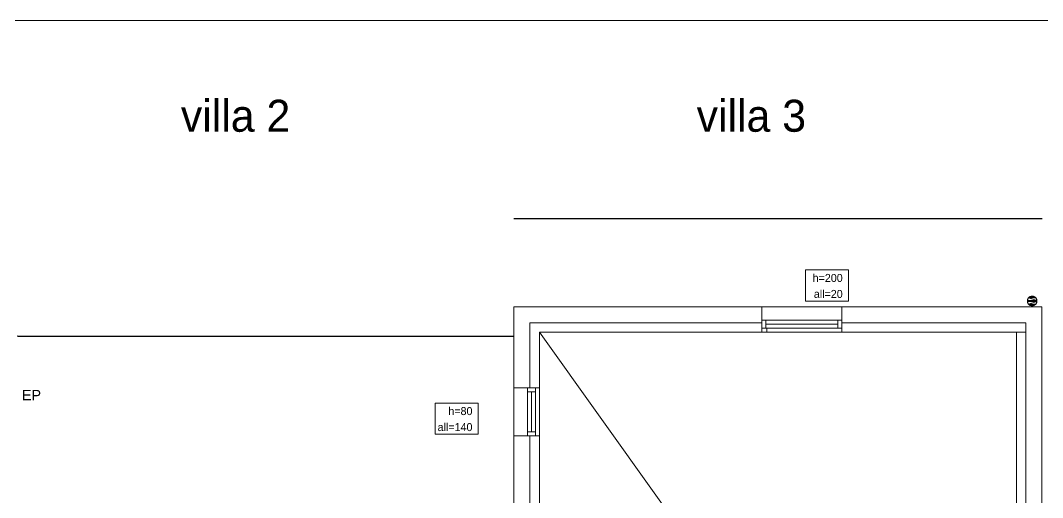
# Model space of a CAD drawing. Header units: metres. Extents: x -12536 to 12621, y -17191 to 9596.
# Drawn here: x -8782 to -7504, y 7552 to 8149 of the extents above; entities that cross this region are included whole.
import ezdxf

# ---------------------------------------------------------------- set-up
doc = ezdxf.new("R2010")
doc.units = ezdxf.units.M
doc.header["$MEASUREMENT"] = 0
doc.header["$PDMODE"] = 2
doc.header["$PDSIZE"] = 0.25
for name, color, linetype in [('Calque commun', 7, 'Continuous'), ('Layer4', 7, 'Continuous'), ('Textes', 7, 'Continuous')]:
    doc.layers.add(name, color=color, linetype=linetype)
doc.styles.add('Arial', font='arial.ttf', dxfattribs={"height": 0.128})
doc.styles.add('Century Gothic4', font='GOTHIC.TTF', dxfattribs={"height": 0.4})
doc.styles.add('Century Gothic6', font='GOTHIC.TTF', dxfattribs={"height": 0.18})
doc.styles.add('Century Gothic8', font='GOTHIC.TTF', dxfattribs={"height": 0.1})
doc.dimstyles.new('DIM7', dxfattribs={"dimtxt": 0.18, "dimasz": 0.035, "dimexe": 0.05, "dimexo": 0, "dimgap": 0.05, "dimtad": 1, "dimzin": 1, "dimdsep": 46, "dimtxsty": 'Century Gothic6', "dimblk": 'ORIGIN', "dimcen": 0.09, "dimdle": 0.05, "dimadec": 0, "dimazin": 0, "dimtfac": 1, "dimtdec": 4, "dimtix": 1, "dimtofl": 0, "dimtmove": 0, "dimatfit": 3, "dimfxl": 0.05, "dimfxlon": 1, "dimfrac": 2, "dimtolj": 1, "dimtzin": 0, "dimarcsym": 2})

# ---------------------------------------------------------------- blocks, each defined once
blk = doc.blocks.new('Block54247')
at = {"layer": 'Calque commun', "color": 7, "linetype": 'Continuous', "lineweight": 20}
for p, q in [((49.904, -14.347), (50.104, -14.347)), ((49.904, -14.547), (49.904, -14.547))]:
    blk.add_line(p, q, dxfattribs=at)
at = {"layer": 'Calque commun', "color": 7, "linetype": 'Continuous', "lineweight": 5}
blk.add_line((49.904, -14.667), (49.784, -14.667), dxfattribs=at)
blk = doc.blocks.new('Block54252')
at = {"layer": 'Calque commun', "color": 7, "linetype": 'Continuous', "lineweight": 20}
for p, q in [((43.504, -15.362), (43.504, -14.347)), ((43.504, -23.347), (43.504, -15.962))]:
    blk.add_line(p, q, dxfattribs=at)
at = {"layer": 'Calque commun', "color": 7, "linetype": 'Continuous', "lineweight": 5}
for p, q in [((43.704, -15.362), (43.704, -14.547)), ((43.824, -15.362), (43.824, -14.667)), ((43.704, -23.147), (43.704, -15.962)), ((43.824, -23.027), (43.824, -15.962))]:
    blk.add_line(p, q, dxfattribs=at)
blk = doc.blocks.new('Block54253')
at = {"layer": 'Calque commun', "color": 7, "linetype": 'Continuous', "lineweight": 20}
for p, q in [((43.504, -14.347), (46.604, -14.347)), ((47.604, -14.347), (50.104, -14.347))]:
    blk.add_line(p, q, dxfattribs=at)
at = {"layer": 'Calque commun', "color": 7, "linetype": 'Continuous', "lineweight": 5}
for p, q in [((43.704, -14.547), (46.604, -14.547)), ((47.604, -14.547), (49.904, -14.547)), ((43.824, -14.667), (46.604, -14.667)), ((47.604, -14.667), (49.784, -14.667))]:
    blk.add_line(p, q, dxfattribs=at)
blk = doc.blocks.new('Block54254')
at = {"layer": 'Calque commun', "color": 7, "linetype": 'Continuous', "lineweight": 20}
blk.add_line((50.104, -14.347), (50.104, -23.347), dxfattribs=at)
at = {"layer": 'Calque commun', "color": 7, "linetype": 'Continuous', "lineweight": 5}
for p, q in [((49.904, -14.547), (49.904, -23.147)), ((49.784, -14.667), (49.784, -23.027))]:
    blk.add_line(p, q, dxfattribs=at)
blk = doc.blocks.new('@PRES_1_$$_1-14')
at = {"layer": 'Calque commun', "color": 5, "linetype": 'Continuous', "lineweight": 5}
for p, q in [((0, 0.32), (0.6, 0.32)), ((0.6, 0.15), (0, 0.15)), ((0.05, 0.05), (0.05, 0.15)), ((0.55, 0.15), (0.55, 0.05)), ((0.6, 0.05), (0, 0.05)), ((0, 0), (0.6, 0)), ((0.05, 0.1), (0.55, 0.1))]:
    blk.add_line(p, q, dxfattribs=at)
blk = doc.blocks.new('@PRES_1_$$_1-15')
at = {"layer": 'Calque commun', "color": 0, "linetype": 'ByBlock', "lineweight": -2}
blk.add_line((0, 0), (0, 0.32), dxfattribs=at)
blk = doc.blocks.new('@PRES_1_$$_1-16')
at = {"layer": 'Calque commun', "color": 0, "linetype": 'ByBlock', "lineweight": -2}
blk.add_line((0, 0), (0, 0.32), dxfattribs=at)
blk = doc.blocks.new('INTER_2D_COMB6')
at = {"layer": 'Layer4', "color": 0, "linetype": 'ByBlock', "lineweight": -2}
blk.add_blockref('@PRES_1_$$_1-14', (0, 0), dxfattribs=at)
at = {"layer": 'Layer4', "color": 7, "linetype": 'Continuous', "lineweight": 5}
blk.add_blockref('@PRES_1_$$_1-15', (0, 0), dxfattribs=at)
at = {"layer": 'Layer4', "color": 7, "linetype": 'Continuous', "lineweight": 5, "extrusion": (0, 0, -1), "xscale": -1, "yscale": -1, "zscale": -1, "rotation": 180}
blk.add_blockref('@PRES_1_$$_1-16', (-0.6, 0), dxfattribs=at)
blk = doc.blocks.new('PLACED_COMB6')
at = {"layer": 'Layer4', "color": 0, "linetype": 'ByBlock', "lineweight": -2}
blk.add_blockref('INTER_2D_COMB6', (0, 0), dxfattribs=at)
blk = doc.blocks.new('_ORIGIN')
at = {"color": 0, "linetype": 'ByBlock', "lineweight": -2}
blk.add_line((0, 0), (-1, 0), dxfattribs=at)
blk.add_circle((0, 0), 0.5, dxfattribs=at)
blk = doc.blocks.new('*D455')
at = {"layer": 'Calque commun', "color": 0, "linetype": 'ByBlock', "lineweight": -2, "transparency": 16777216}
for p, q in [((-8785.1, 7753.7), (-8785.1, 7753.8)), ((-8785.1, 7753.8), (-8165.1, 7753.8)), ((-8165.1, 7753.7), (-8165.1, 7753.8)), ((-8165.1, 7753.8), (-8165.1, 7753.8))]:
    blk.add_line(p, q, dxfattribs=at)
at = {"layer": 'Calque commun', "color": 0, "linetype": 'Continuous', "lineweight": -2, "transparency": 16777216}
blk.add_line((-8165.1, 7753.8), (-8165, 7753.8), dxfattribs=at)
at = {"layer": 'Defpoints', "color": 0, "linetype": 'Continuous', "transparency": 16777216}
for p in [(-8165.1, 7753.8), (-8785.1, 7688.2), (-8165.1, 7688.2)]:
    blk.add_point(p, dxfattribs=at)
at = {"layer": 'Calque commun', "color": 0, "linetype": 'Continuous', "lineweight": -2, "transparency": 16777216, "xscale": 0.03500000014901161, "yscale": 0.03500000014901161, "zscale": 0.03500000014901161, "rotation": 180}
for p in [(-8785.1, 7753.8), (-8165.1, 7753.8)]:
    blk.add_blockref('_ORIGIN', p, dxfattribs=at)
at = {"layer": 'Calque commun', "color": 0, "linetype": 'Continuous', "lineweight": 5, "transparency": 16777216, "insert": (-8475.1, 7753.8), "char_height": 0.18, "attachment_point": 8, "line_spacing_factor": 0.773441, "style": 'Century Gothic6'}
blk.add_mtext('\\A1;620.00', dxfattribs=at)
blk = doc.blocks.new('*D459')
at = {"layer": 'Calque commun', "color": 0, "linetype": 'Continuous', "lineweight": -2, "transparency": 16777216}
blk.add_line((-7415.6, 7790.8), (-7415.6, 7790.8), dxfattribs=at)
at = {"layer": 'Calque commun', "color": 0, "linetype": 'ByBlock', "lineweight": -2, "transparency": 16777216}
for p, q in [((-7415.6, 7790.7), (-7415.5, 7790.7)), ((-7415.6, 6890.8), (-7415.6, 7790.7)), ((-7415.6, 7790.7), (-7415.6, 7790.7)), ((-7415.6, 6890.7), (-7415.5, 6890.7))]:
    blk.add_line(p, q, dxfattribs=at)
at = {"layer": 'Defpoints', "color": 0, "linetype": 'Continuous', "transparency": 16777216}
for p in [(-7505.1, 7790.7), (-7415.6, 7790.7), (-7505.1, 6890.7)]:
    blk.add_point(p, dxfattribs=at)
at = {"layer": 'Calque commun', "color": 0, "linetype": 'Continuous', "lineweight": -2, "transparency": 16777216, "xscale": 0.03500000014901161, "yscale": 0.03500000014901161, "zscale": 0.03500000014901161, "rotation": 270}
for p in [(-7415.6, 7790.7), (-7415.6, 6890.7)]:
    blk.add_blockref('_ORIGIN', p, dxfattribs=at)
at = {"layer": 'Calque commun', "color": 0, "linetype": 'Continuous', "lineweight": 5, "transparency": 16777216, "insert": (-7415.6, 7340.7), "char_height": 0.18, "attachment_point": 8, "rotation": 90, "line_spacing_factor": 0.773441, "style": 'Century Gothic6'}
blk.add_mtext('\\A1;900.00', dxfattribs=at)
blk = doc.blocks.new('*D460')
at = {"layer": 'Calque commun', "color": 0, "linetype": 'ByBlock', "lineweight": -2, "transparency": 16777216}
for p, q in [((-8165.1, 7901), (-8165.1, 7901.1)), ((-8165.1, 7901.1), (-7505.1, 7901.1)), ((-7505.1, 7901), (-7505.1, 7901.1)), ((-7505.1, 7901.1), (-7505.1, 7901.1))]:
    blk.add_line(p, q, dxfattribs=at)
at = {"layer": 'Calque commun', "color": 0, "linetype": 'Continuous', "lineweight": -2, "transparency": 16777216}
blk.add_line((-7505.1, 7901.1), (-7505, 7901.1), dxfattribs=at)
at = {"layer": 'Defpoints', "color": 0, "linetype": 'Continuous', "transparency": 16777216}
for p in [(-7505.1, 7901.1), (-8165.1, 7740), (-7505.1, 7740)]:
    blk.add_point(p, dxfattribs=at)
at = {"layer": 'Calque commun', "color": 0, "linetype": 'Continuous', "lineweight": -2, "transparency": 16777216, "xscale": 0.03500000014901161, "yscale": 0.03500000014901161, "zscale": 0.03500000014901161, "rotation": 180}
for p in [(-8165.1, 7901.1), (-7505.1, 7901.1)]:
    blk.add_blockref('_ORIGIN', p, dxfattribs=at)
at = {"layer": 'Calque commun', "color": 0, "linetype": 'Continuous', "lineweight": 5, "transparency": 16777216, "insert": (-7835.1, 7901.1), "char_height": 0.18, "attachment_point": 8, "line_spacing_factor": 0.773441, "style": 'Century Gothic6'}
blk.add_mtext('\\A1;660.00', dxfattribs=at)
blk = doc.blocks.new('@PRES_1_$$_1-50')
at = {"layer": 'Calque commun', "color": 5, "linetype": 'Continuous', "lineweight": 5}
for p, q in [((0, 0.32), (1, 0.32)), ((1, 0.15), (0, 0.15)), ((0.05, 0.05), (0.05, 0.15)), ((0.95, 0.15), (0.95, 0.05)), ((1, 0.05), (0, 0.05)), ((0, 0), (1, 0)), ((0.05, 0.1), (0.95, 0.1))]:
    blk.add_line(p, q, dxfattribs=at)
blk = doc.blocks.new('@PRES_1_$$_1-51')
at = {"layer": 'Calque commun', "color": 0, "linetype": 'ByBlock', "lineweight": -2}
blk.add_line((0, 0), (0, 0.32), dxfattribs=at)
blk = doc.blocks.new('@PRES_1_$$_1-52')
at = {"layer": 'Calque commun', "color": 0, "linetype": 'ByBlock', "lineweight": -2}
blk.add_line((0, 0), (0, 0.32), dxfattribs=at)
blk = doc.blocks.new('INTER_2D_COMB18')
at = {"layer": 'Calque commun', "color": 0, "linetype": 'ByBlock', "lineweight": -2}
blk.add_blockref('@PRES_1_$$_1-50', (0, 0), dxfattribs=at)
at = {"layer": 'Calque commun', "color": 7, "linetype": 'Continuous', "lineweight": 5}
blk.add_blockref('@PRES_1_$$_1-51', (0, 0), dxfattribs=at)
at = {"layer": 'Calque commun', "color": 7, "linetype": 'Continuous', "lineweight": 5, "extrusion": (0, 0, -1), "xscale": -1, "yscale": -1, "zscale": -1, "rotation": 180}
blk.add_blockref('@PRES_1_$$_1-52', (-1, 0), dxfattribs=at)
blk = doc.blocks.new('PLACED_COMB18')
at = {"layer": 'Calque commun', "color": 0, "linetype": 'ByBlock', "lineweight": -2}
blk.add_blockref('INTER_2D_COMB18', (0, 0), dxfattribs=at)

msp = doc.modelspace()

# ---------------------------------------------------------------- linework, layer by layer
at = {"layer": 'Calque commun', "color": 12, "linetype": 'Continuous', "lineweight": 20}
for p, q in [((-8145.102, 7689.145), (-8145.102, 7770.721)), ((-8145.102, 7770.721), (-7855.103, 7770.721)), ((-7755.103, 7770.721), (-7525.102, 7770.721)), ((-7525.102, 7770.721), (-7525.102, 7743.389)), ((-8145.017, 7689.145), (-8165.102, 7689.145)), ((-8145.102, 7629.145), (-8165.102, 7629.145))]:
    msp.add_line(p, q, dxfattribs=at)
at = {"layer": 'Calque commun', "color": 15, "linetype": 'Continuous', "lineweight": 20}
msp.add_line((-8037.101, 7758.72), (-8032.101, 7758.72), dxfattribs=at)
at = {"layer": 'Calque commun', "color": 7, "linetype": 'Continuous', "lineweight": 5}
msp.add_line((-7849.102, 7763.72), (-7849.102, 7758.72), dxfattribs=at)

# ---------------------------------------------------------------- block references
at = {"layer": 'Calque commun', "color": 0, "linetype": 'ByBlock', "lineweight": -2, "xscale": 100, "yscale": 100, "zscale": 100}
for name, p in [('Block54252', (-12515.476, 9225.383)), ('Block54253', (-12515.476, 9225.383)), ('PLACED_COMB18', (-7855.103, 7758.72)), ('Block54247', (-12515.476, 9225.383)), ('Block54254', (-12515.476, 9225.383))]:
    msp.add_blockref(name, p, dxfattribs=at)
at = {"layer": 'Calque commun', "color": 0, "linetype": 'ByBlock', "lineweight": -2, "extrusion": (0, 0, -1), "xscale": -100, "yscale": -100, "zscale": -100, "rotation": 90}
msp.add_blockref('PLACED_COMB6', (8133.101, 7689.145), dxfattribs=at)

# ---------------------------------------------------------------- texts
at = {"layer": 'Calque commun', "color": 5, "linetype": 'ByBlock', "lineweight": -2, "char_height": 10, "attachment_point": 3, "line_spacing_factor": 1.2, "style": 'Century Gothic8'}
for s, insert in [('h=200\\Pall=20', (-7754.084, 7831.674)), ('h=80\\Pall=140', (-8216.766, 7665.116))]:
    msp.add_mtext(s, dxfattribs=dict(at, insert=insert))
at = {"layer": 'Textes', "color": 5, "linetype": 'ByBlock', "lineweight": -2}
for s, height, style, p in [('villa 2', 40, 'Century Gothic4', (-8581.169, 8009.554)), ('villa 3', 40, 'Century Gothic4', (-7936.65, 8009.554)), ('EP', 12.8, 'Arial', (-8779.725, 7673.738))]:
    msp.add_text(s, height=height, dxfattribs=dict(at, style=style)).set_placement(p)

# ---------------------------------------------------------------- dimensions: what is measured, and where the dimension line sits
at = {"layer": 'Calque commun', "color": 5, "linetype": 'Continuous', "lineweight": 5}
for p1, p2, distance, picture, middle in [((-8165.102, 7740.038), (-7505.103, 7740.038), 161.058, '*D460', (-7835.102, 7901.24)), ((-7505.103, 6890.721), (-7505.103, 7790.721), -89.514, '*D459', (-7415.733, 7340.721)), ((-8785.102, 7688.188), (-8165.102, 7688.188), 65.565, '*D455', (-8475.102, 7753.897))]:
    dim = msp.add_aligned_dim(p1=p1, p2=p2, distance=distance, dimstyle='DIM7', dxfattribs=at)
    dim.commit()
    dim.dimension.update_dxf_attribs({"geometry": picture, "text_midpoint": middle})

# ---------------------------------------------------------------- meshes
at = {"layer": 'Calque commun', "color": 7, "linetype": 'Continuous', "lineweight": 5}
mesh = msp.add_polyface(dxfattribs=at)
corners = [(-6339.111, 8148.796), (-12339.111, 8148.796), (-12339.111, 3948.796), (-6339.111, 3948.796)]
mesh.append_faces([[corners[k] for k in face] for face in [(0, 1, 2, 3)]], dxfattribs={"color": 7})
at = {"layer": 'Calque commun', "color": 11, "linetype": 'Continuous', "lineweight": 20}
mesh = msp.add_polyface(dxfattribs=at)
corners = [(-7800.666, 7836.754), (-7746.83, 7836.754), (-7746.83, 7797.684), (-7800.666, 7797.684)]
mesh.append_faces([[corners[k] for k in face] for face in [(0, 1, 2, 3)]], dxfattribs={"color": 11})
mesh = msp.add_polyface(dxfattribs=at)
corners = [(-7511.364, 7798.347), (-7511.419, 7798.815), (-7511.511, 7799.277), (-7512.23, 7801.011), (-7511.639, 7799.731), (-7511.802, 7800.173), (-7511.999, 7800.6), (-7518.284, 7791.95), (-7513.819, 7793.022), (-7520.872, 7793.022), (-7521.908, 7801.773), (-7512.783, 7801.773), (-7523.052, 7799.731), (-7523.18, 7799.277), (-7522.461, 7801.011), (-7520.872, 7802.731), (-7513.819, 7802.731), (-7511.511, 7796.476), (-7511.364, 7797.406), (-7512.783, 7793.98), (-7516.407, 7791.95), (-7519.642, 7803.42), (-7520.07, 7803.223), (-7520.48, 7802.992), (-7523.272, 7798.815), (-7523.327, 7798.347), (-7518.746, 7803.711), (-7519.2, 7803.583), (-7515.049, 7803.42), (-7515.945, 7803.711), (-7516.407, 7803.803), (-7523.052, 7796.022), (-7522.889, 7795.58), (-7522.461, 7794.741), (-7516.875, 7791.895), (-7517.816, 7791.895), (-7517.345, 7791.876), (-7518.284, 7803.803), (-7521.908, 7793.98), (-7515.049, 7792.333), (-7514.621, 7792.53), (-7514.211, 7792.76), (-7517.816, 7803.858), (-7516.875, 7803.858), (-7517.345, 7803.877), (-7511.419, 7796.938), (-7513.449, 7793.314), (-7513.103, 7793.634), (-7514.211, 7802.992), (-7515.945, 7792.042), (-7521.242, 7802.439), (-7521.588, 7802.119), (-7523.327, 7797.406), (-7512.491, 7794.35), (-7512.23, 7794.741), (-7519.642, 7792.333), (-7520.48, 7792.76), (-7520.07, 7792.53), (-7523.18, 7796.476), (-7522.2, 7801.403), (-7511.639, 7796.022), (-7511.802, 7795.58), (-7511.999, 7795.152), (-7519.2, 7792.17), (-7518.746, 7792.042), (-7521.588, 7793.634), (-7513.103, 7802.119), (-7515.491, 7792.17), (-7511.345, 7797.876), (-7512.491, 7801.403), (-7522.692, 7795.152), (-7514.621, 7803.223), (-7513.449, 7802.439), (-7515.491, 7803.583), (-7521.242, 7793.314), (-7522.889, 7800.173), (-7523.346, 7797.876), (-7522.692, 7800.6), (-7523.272, 7796.938), (-7522.2, 7794.35)]
mesh.append_faces([[corners[k] for k in face] for face in [(3, 5, 6), (34, 35, 36), (42, 43, 44), (61, 54, 62), (28, 48, 71), (38, 33, 79)]], dxfattribs={"vtx0": -1, "color": 11})
mesh.append_faces([[corners[k] for k in face] for face in [(49, 39, 20), (17, 54, 60), (31, 33, 58), (10, 15, 51), (12, 14, 75), (48, 30, 16)]], dxfattribs={"vtx0": -1, "vtx1": -1, "color": 11})
mesh.append_faces([[corners[k] for k in face] for face in [(7, 8, 9), (10, 0, 11), (15, 11, 16), (17, 18, 19), (7, 20, 8), (9, 8, 38), (25, 10, 13), (41, 20, 39), (10, 14, 13), (28, 30, 48), (52, 38, 18), (55, 7, 56), (38, 58, 33), (11, 0, 2), (37, 21, 23), (25, 52, 0), (18, 38, 19), (37, 15, 30), (38, 8, 19), (52, 58, 38), (10, 11, 15), (15, 16, 30), (25, 0, 10), (17, 19, 54), (52, 18, 0), (3, 11, 2)]], dxfattribs={"vtx0": -1, "vtx1": -1, "vtx2": -1, "color": 11})
mesh.append_faces([[corners[k] for k in face] for face in [(3, 4, 5), (28, 29, 30), (37, 23, 15), (55, 64, 7), (9, 38, 65), (3, 2, 4), (7, 9, 56), (42, 30, 43)]], dxfattribs={"vtx0": -1, "vtx2": -1, "color": 11})
mesh.append_faces([[corners[k] for k in face] for face in [(12, 13, 14), (31, 32, 33), (37, 26, 21), (34, 20, 35), (42, 37, 30), (41, 8, 20), (7, 35, 20), (11, 66, 16), (61, 60, 54), (47, 19, 8)]], dxfattribs={"vtx1": -1, "vtx2": -1, "color": 11})
mesh.append_faces([[corners[k] for k in face] for face in [(0, 1, 2), (21, 22, 23), (13, 24, 25), (26, 27, 21), (39, 40, 41), (17, 45, 18), (8, 46, 47), (15, 50, 51), (19, 53, 54), (56, 57, 55), (10, 59, 14), (55, 63, 64), (49, 67, 39), (18, 68, 0), (3, 69, 11), (32, 70, 33), (66, 72, 16), (28, 73, 29), (65, 74, 9), (25, 76, 52), (14, 77, 75), (52, 78, 58)]], dxfattribs={"vtx2": -1, "color": 11})
at = {"layer": 'Calque commun', "color": 9, "linetype": 'Continuous', "lineweight": 20}
mesh = msp.add_polyface(dxfattribs=at)
corners = [(-7537.103, 6922.721), (-7537.103, 7758.72), (-8133.101, 7758.72), (-8133.101, 6922.721)]
mesh.append_faces([[corners[k] for k in face] for face in [(0, 2, 3)]], dxfattribs={"vtx0": -1, "color": 9})
mesh.append_faces([[corners[k] for k in face] for face in [(0, 1, 2)]], dxfattribs={"vtx1": -1, "vtx2": -1, "color": 9})
at = {"layer": 'Calque commun', "color": 11, "linetype": 'Continuous', "lineweight": 20}
mesh = msp.add_polyface(dxfattribs=at)
corners = [(-8263.348, 7670.196), (-8209.511, 7670.196), (-8209.511, 7631.126), (-8263.348, 7631.126)]
mesh.append_faces([[corners[k] for k in face] for face in [(0, 1, 2, 3)]], dxfattribs={"color": 11})

doc.saveas('drawing.dxf')
